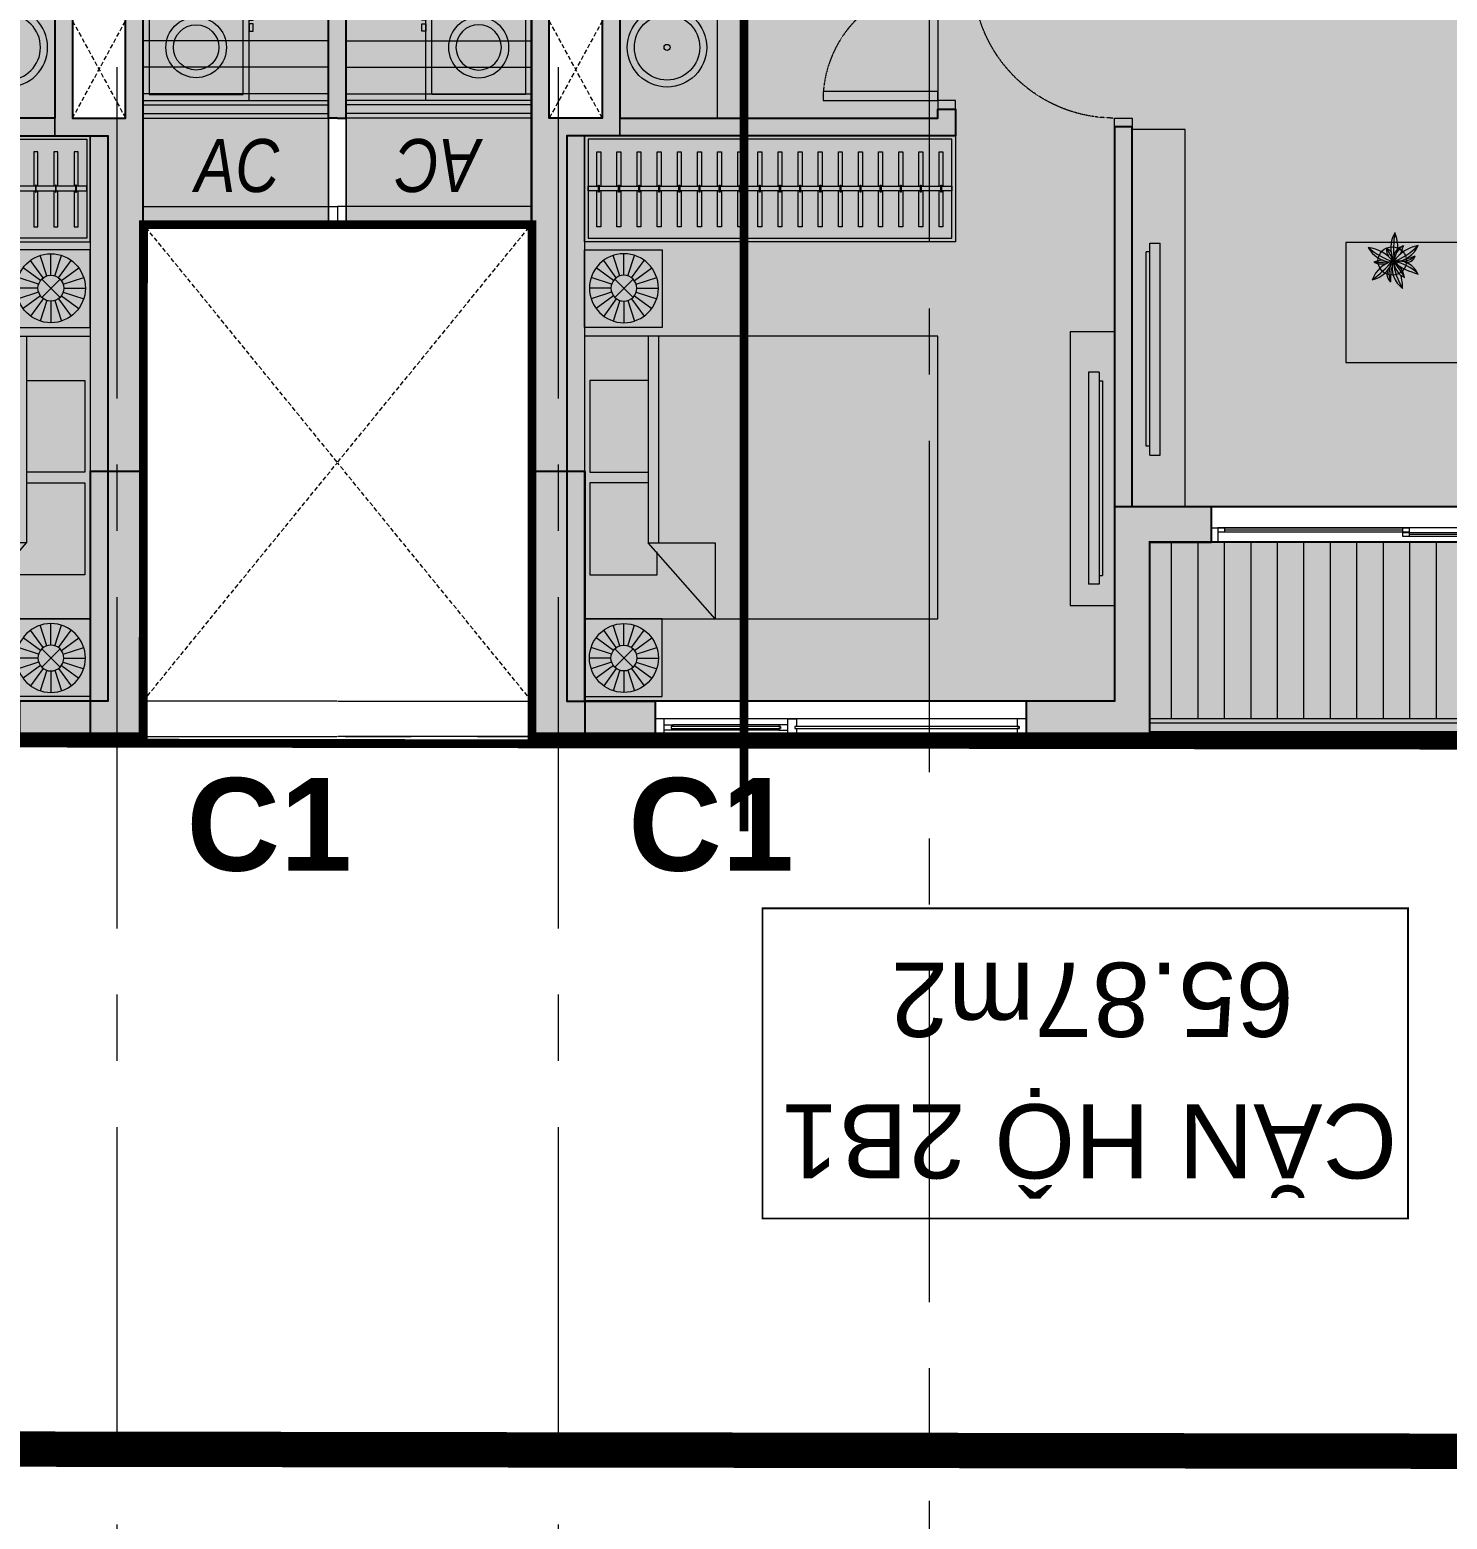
# Model space of a CAD drawing. Header units: millimetres. Extents: x -100356 to 314685, y 446 to 1273965.
# Drawn here: x 63697 to 71724, y 888519 to 896950 of the extents above; entities that cross this region are included whole.
import ezdxf
from ezdxf.enums import TextEntityAlignment as Align
from ezdxf.xclip import XClip

# ---------------------------------------------------------------- set-up
doc = ezdxf.new("R2010")
doc.units = ezdxf.units.MM
doc.header["$XCLIPFRAME"] = 2
for name, pattern in [('20180221 BF$0$Core - tb$0$HIDDEN', [0.375, 0.25, -0.125]), ('20180221 BF$0$DASHDOT', [1, 0.5, -0.25, 0, -0.25]), ('A1 - dp$0$DASHED2', [0.375, 0.25, -0.125]), ('A1 - dp$0$HIDDEN', [0.375, 0.25, -0.125]), ('CENTER', [2, 1.25, -0.25, 0.25, -0.25]), ('Dash', [6, 3, -3]), ('DASHED2', [0.375, 0.25, -0.125])]:
    doc.linetypes.add(name, pattern=pattern)
for name, color, linetype, lineweight in [('$0$TUONG 2', 2, 'Continuous', 35), ('20180221 BF$0$setback', 1, 'Continuous', 13), ('@ color hatch', 7, 'Continuous', 13), ('A.Concrete', 7, 'Continuous', 25), ('A1 - dp$0$A.Door', 4, 'Continuous', 13), ('A1 - dp$0$A.HACH 250', 250, 'Continuous', 5), ('A1 - dp$0$A.Thin', 8, 'Continuous', 13), ('A1 - dp$0$CUA', 5, 'Continuous', 9), ('A1 - dp$0$FURNITURE', 8, 'Continuous', 5), ('A1 - dp$0$KHCUA', 3, 'Continuous', 13), ('A1 - dp$0$TUONG 2', 2, 'Continuous', 25), ('GJ', 1, 'Continuous', 13), ('Hatch-wall', 251, 'Continuous', 5), ('LC.HA', 250, 'Continuous', 9), ('LGI', 250, 'CENTER', 9), ('luoicot', 30, 'Continuous', 13), ('setback', 1, 'Continuous', 13), ('TEXT', 6, 'Continuous', 20), ('Text 35', 250, 'Continuous', 15), ('TXT', 1, 'Continuous', 25)]:
    doc.layers.add(name, color=color, linetype=linetype, lineweight=lineweight)
for name, color, linetype in [('20180221 BF$0$10', 1, 'Continuous'), ('20180221 BF$0$TREE', 99, 'Continuous'), ('STR', 7, 'Continuous')]:
    doc.layers.add(name, color=color, linetype=linetype)
doc.styles.add('A1 - dp$0$GHICHU-C', font='Font - TrueType - Arial.ttf', dxfattribs={"width": 0.7})
doc.styles.add('ARIAL', font='Font - TrueType - Arial Bold.ttf')
doc.styles.add('arial_eng', font='ARIALNI.TTF')
doc.styles.add('VnArial', font='Font - TrueType - Arial.ttf')

# ---------------------------------------------------------------- blocks, each defined once
blk = doc.blocks.new('*U44')
at = {"layer": 'A1 - dp$0$FURNITURE'}
for p, q in [((0, 100), (1050, 100)), ((0, 75), (1050, 75)), ((0, 25), (1050, 25)), ((0, 0), (1050, 0))]:
    blk.add_line(p, q, dxfattribs=at)
blk = doc.blocks.new('A1 - dp$0$cua so 1')
at = {"layer": 'A1 - dp$0$A.Door', "ltscale": 0.5}
for p, q in [((1400, 65), (2000, 65)), ((1400, 35), (2000, 35))]:
    blk.add_line(p, q, dxfattribs=at)
for points in [[(0, 0), (2100, 0), (2100, 100), (0, 100)], [(2050, 100), (2050, 0), (2100, 0), (2100, 100)]]:
    blk.add_lwpolyline(points, close=True, dxfattribs=at)
for points in [[(50, 55), (50, 100), (0, 100), (0, 0), (50, 0), (50, 45), (40, 45), (40, 55), (50, 55)], [(1300, 55), (1300, 100), (1350, 100), (1350, 0), (1300, 0), (1300, 45), (1310, 45), (1310, 55), (1300, 55)], [(1400, 55), (1400, 65), (1350, 65), (1350, 35), (1400, 35), (1400, 45), (1390, 45), (1390, 55), (1400, 55)], [(2000, 55), (2000, 65), (2050, 65), (2050, 35), (2000, 35), (2000, 45), (2010, 45), (2010, 55), (2000, 55)]]:
    blk.add_lwpolyline(points, dxfattribs=at)
at = {"layer": 'A1 - dp$0$A.HACH 250', "ltscale": 0.5}
for points in [[(40, 45), (1310, 45), (1310, 55), (40, 55)], [(1390, 45), (2010, 45), (2010, 55), (1390, 55)]]:
    blk.add_lwpolyline(points, close=True, dxfattribs=at)
blk = doc.blocks.new('A1 - dp$0$A$C6FE626A3')
for p, q in [((-90, 605.7), (-150, 605.7)), ((-150, -594.3), (-150, 605.7)), ((-90, -594.3), (-90, 605.7)), ((-90, 556.6), (-70, 556.6)), ((-70, -544.9), (-70, 556.6)), ((-90, -544.9), (-70, -544.9)), ((-90, -594.3), (-150, -594.3))]:
    blk.add_line(p, q)
blk = doc.blocks.new('*U240')
for points in [[(0, 600), (0, 0), (2100, 0), (2100, 600)], [(2080, 580), (2080, 20), (20, 20), (20, 580)]]:
    blk.add_lwpolyline(points, close=True)
at = {"ltscale": 6}
for points in [[(91.1, 313.1), (91.1, 515.2), (69.1, 515.2), (69.1, 313.1)], [(205.1, 313.1), (205.1, 515.2), (183.1, 515.2), (183.1, 313.1)], [(319.1, 313.1), (319.1, 515.2), (297.1, 515.2), (297.1, 313.1)], [(433.1, 313.1), (433.1, 515.2), (411.1, 515.2), (411.1, 313.1)], [(547.1, 313.1), (547.1, 515.2), (525.1, 515.2), (525.1, 313.1)], [(661.1, 313.1), (661.1, 515.2), (639.1, 515.2), (639.1, 313.1)], [(775.1, 313.1), (775.1, 515.2), (753.1, 515.2), (753.1, 313.1)], [(889.1, 313.1), (889.1, 515.2), (867.1, 515.2), (867.1, 313.1)], [(1003.1, 313.1), (1003.1, 515.2), (981.1, 515.2), (981.1, 313.1)], [(1117.1, 313.1), (1117.1, 515.2), (1095.1, 515.2), (1095.1, 313.1)], [(1231.1, 313.1), (1231.1, 515.2), (1209.1, 515.2), (1209.1, 313.1)], [(1345.1, 313.1), (1345.1, 515.2), (1323.1, 515.2), (1323.1, 313.1)], [(1459.1, 313.1), (1459.1, 515.2), (1437.1, 515.2), (1437.1, 313.1)], [(1573.1, 313.1), (1573.1, 515.2), (1551.1, 515.2), (1551.1, 313.1)], [(1687.1, 313.1), (1687.1, 515.2), (1665.1, 515.2), (1665.1, 313.1)], [(1801.1, 313.1), (1801.1, 515.2), (1779.1, 515.2), (1779.1, 313.1)], [(1915.1, 313.1), (1915.1, 515.2), (1893.1, 515.2), (1893.1, 313.1)], [(2029.1, 313.1), (2029.1, 515.2), (2007.1, 515.2), (2007.1, 313.1)], [(69.1, 286.7), (69.1, 92.1), (91.1, 92.1), (91.1, 286.7)], [(183.1, 286.7), (183.1, 92.1), (205.1, 92.1), (205.1, 286.7)], [(297.1, 286.7), (297.1, 92.1), (319.1, 92.1), (319.1, 286.7)], [(411.1, 286.7), (411.1, 92.1), (433.1, 92.1), (433.1, 286.7)], [(525.1, 286.7), (525.1, 92.1), (547.1, 92.1), (547.1, 286.7)], [(639.1, 286.7), (639.1, 92.1), (661.1, 92.1), (661.1, 286.7)], [(753.1, 286.7), (753.1, 92.1), (775.1, 92.1), (775.1, 286.7)], [(867.1, 286.7), (867.1, 92.1), (889.1, 92.1), (889.1, 286.7)], [(981.1, 286.7), (981.1, 92.1), (1003.1, 92.1), (1003.1, 286.7)], [(1095.1, 286.7), (1095.1, 92.1), (1117.1, 92.1), (1117.1, 286.7)], [(1209.1, 286.7), (1209.1, 92.1), (1231.1, 92.1), (1231.1, 286.7)], [(1323.1, 286.7), (1323.1, 92.1), (1345.1, 92.1), (1345.1, 286.7)], [(1437.1, 286.7), (1437.1, 92.1), (1459.1, 92.1), (1459.1, 286.7)], [(1551.1, 286.7), (1551.1, 92.1), (1573.1, 92.1), (1573.1, 286.7)], [(1665.1, 286.7), (1665.1, 92.1), (1687.1, 92.1), (1687.1, 286.7)], [(1779.1, 286.7), (1779.1, 92.1), (1801.1, 92.1), (1801.1, 286.7)], [(1893.1, 286.7), (1893.1, 92.1), (1915.1, 92.1), (1915.1, 286.7)], [(2007.1, 286.7), (2007.1, 92.1), (2029.1, 92.1), (2029.1, 286.7)]]:
    blk.add_lwpolyline(points, dxfattribs=at)
for points in [[(2080, 286.7), (2080, 313.1), (20, 313.1), (20, 286.7)], [(82.7, 319.2), (78.3, 319.2), (78.3, 280.4), (82.7, 280.4)], [(196.7, 319.2), (192.3, 319.2), (192.3, 280.4), (196.7, 280.4)], [(310.7, 319.2), (306.3, 319.2), (306.3, 280.4), (310.7, 280.4)], [(424.7, 319.2), (420.3, 319.2), (420.3, 280.4), (424.7, 280.4)], [(538.7, 319.2), (534.3, 319.2), (534.3, 280.4), (538.7, 280.4)], [(652.7, 319.2), (648.3, 319.2), (648.3, 280.4), (652.7, 280.4)], [(766.7, 319.2), (762.3, 319.2), (762.3, 280.4), (766.7, 280.4)], [(880.7, 319.2), (876.3, 319.2), (876.3, 280.4), (880.7, 280.4)], [(994.7, 319.2), (990.3, 319.2), (990.3, 280.4), (994.7, 280.4)], [(1108.7, 319.2), (1104.3, 319.2), (1104.3, 280.4), (1108.7, 280.4)], [(1222.7, 319.2), (1218.3, 319.2), (1218.3, 280.4), (1222.7, 280.4)], [(1336.7, 319.2), (1332.3, 319.2), (1332.3, 280.4), (1336.7, 280.4)], [(1450.7, 319.2), (1446.3, 319.2), (1446.3, 280.4), (1450.7, 280.4)], [(1564.7, 319.2), (1560.3, 319.2), (1560.3, 280.4), (1564.7, 280.4)], [(1678.7, 319.2), (1674.3, 319.2), (1674.3, 280.4), (1678.7, 280.4)], [(1792.7, 319.2), (1788.3, 319.2), (1788.3, 280.4), (1792.7, 280.4)], [(1906.7, 319.2), (1902.3, 319.2), (1902.3, 280.4), (1906.7, 280.4)], [(2020.7, 319.2), (2016.3, 319.2), (2016.3, 280.4), (2020.7, 280.4)]]:
    blk.add_lwpolyline(points, close=True, dxfattribs=at)
blk = doc.blocks.new('A1 - dp$0$Bed 1600')
at = {"linetype": 'Continuous'}
for p, q in [((2, -80), (2, 0)), ((2, 0), (66, 0)), ((66, 0), (66, -80)), ((12, -1.2), (32.8, -1.2)), ((12, -14.4), (12, -1.2)), ((32.8, -1.2), (32.8, -14.4)), ((35.2, -1.2), (56, -1.2)), ((35.2, -14.4), (35.2, -1.2)), ((56, -1.2), (56, -16.4)), ((2, -14.4), (48.8, -14.4)), ((48.8, -16.8), (2, -16.8)), ((66, -29.6), (48.8, -14.4)), ((48.8, -14.4), (48.8, -29.6)), ((56, -16.4), (50.8, -16.4)), ((48.8, -29.6), (66, -29.6)), ((66, -80), (2, -80))]:
    blk.add_line(p, q, dxfattribs=at)
blk = doc.blocks.new('A1 - dp$0$tab')
for p, q in [((439, 0), (0, 0)), ((0, 0), (0, -439)), ((439, -439), (439, 0)), ((174.4, -163.3), (102.7, -64.6)), ((194.8, -152.9), (157.1, -36.9)), ((217.4, -149.3), (217.4, -27.3)), ((240, -152.9), (277.7, -36.9)), ((260.4, -163.3), (332.1, -64.6)), ((147.8, -199.9), (31.8, -162.2)), ((158.2, -179.5), (59.5, -107.8)), ((276.6, -179.5), (375.2, -107.8)), ((287, -199.9), (402.9, -162.2)), ((144.2, -222.5), (22.2, -222.5)), ((147.8, -245.1), (31.8, -282.8)), ((165.6, -170.7), (269.1, -274.2)), ((269.1, -170.7), (165.6, -274.2)), ((287, -245.1), (402.9, -282.8)), ((290.5, -222.5), (412.5, -222.5)), ((158.2, -265.5), (59.5, -337.2)), ((174.4, -281.7), (102.7, -380.3)), ((194.8, -292.1), (157.1, -408)), ((217.4, -295.6), (217.4, -417.6)), ((217.4, -295.6), (217.4, -417.6)), ((240, -292.1), (277.7, -408)), ((260.4, -281.7), (332.1, -380.3)), ((276.6, -265.5), (375.2, -337.2)), ((0, -439), (439, -439))]:
    blk.add_line(p, q)
for radius in [195.1, 73.2]:
    blk.add_circle((217.4, -222.5), radius)
blk = doc.blocks.new('A1 - dp$0$A$C722D3D91')
at = {"ltscale": 0.07}
for radius in [225, 185, 17]:
    blk.add_circle((0, 0), radius, dxfattribs=at)
blk = doc.blocks.new('*U204')
for points in [[(-700, 100), (-750, 100), (-750, 0), (-700, 0)], [(0, 100), (-50, 100), (-50, 0), (0, 0)], [(-50, 0), (-100, 0), (-100, -650), (-50, -650)]]:
    blk.add_lwpolyline(points, close=True)
at = {"linetype": 'A1 - dp$0$HIDDEN'}
blk.add_arc((-50, 0), 650, 180, 270, dxfattribs=at)
blk = doc.blocks.new('*U205')
for points in [[(-850, 100), (-900, 100), (-900, 0), (-850, 0)], [(0, 100), (-50, 100), (-50, 0), (0, 0)], [(-50, 0), (-100, 0), (-100, -800), (-50, -800)]]:
    blk.add_lwpolyline(points, close=True)
at = {"linetype": 'A1 - dp$0$HIDDEN'}
blk.add_arc((-50, 0), 800, 180, 270, dxfattribs=at)
blk = doc.blocks.new('A1 - dp$0$sofa')
for p, q in [((0, -570.8), (0, 0)), ((37.7, 37.7), (103.7, 37.7)), ((281.5, 37.7), (103.7, 37.7)), ((141.3, -570.8), (141.3, 0)), ((216.7, -570.8), (216.7, 0)), ((716.2, 37.7), (658.4, 37.7)), ((753.8, -570.8), (753.8, 0)), ((0, -1216.9), (0, -646.2)), ((716.2, -608.5), (37.7, -608.5)), ((141.3, -646.2), (141.3, -1216.9)), ((216.7, -646.2), (216.7, -1216.9)), ((753.8, -646.2), (753.8, -1216.9)), ((37.7, -1254.6), (103.7, -1254.6)), ((716.2, -1254.6), (103.7, -1254.6)), ((0, -1292.3), (0, -1863.1)), ((141.3, -1292.3), (141.3, -1863.1)), ((216.7, -1292.3), (216.7, -1863.1)), ((753.8, -1292.3), (753.8, -1863.1)), ((37.7, -1900.8), (103.7, -1900.8)), ((281.5, -1900.8), (103.7, -1900.8)), ((716.2, -1900.8), (658.4, -1900.8))]:
    blk.add_line(p, q)
for points in [[(644.3, 61.2), (295.7, 61.2, 0.414214), (281.5, 47.1), (281.5, 28.3, 0.414214), (295.7, 14.1), (644.3, 14.1, 0.414214), (658.4, 28.3), (658.4, 47.1, 0.414214)], [(644.3, -1924.3), (295.7, -1924.3, -0.414214), (281.5, -1910.2), (281.5, -1891.3, -0.414214), (295.7, -1877.2), (644.3, -1877.2, -0.414214), (658.4, -1891.3), (658.4, -1910.2, -0.414214)]]:
    blk.add_lwpolyline(points, format="xyb", close=True)
blk.add_lwpolyline([(1890, -555.1), (1250, -555.1), (1250, -1235.1), (1890, -1235.1)], close=True)
blk.add_circle((1626.6, -1129.6), 80.6)
for centre, radius, start, end in [((37.7, 0), 37.7, 90, 180), ((103.7, 0), 37.7, 0, 90), ((179, 0), 37.7, 0, 90), ((716.2, 0), 37.7, 0, 90), ((37.7, -570.8), 37.7, 180, 270), ((103.7, -570.8), 37.7, 270, 0), ((179, -570.8), 37.7, 270, 0), ((716.2, -570.8), 37.7, 270, 0), ((37.7, -646.2), 37.7, 90, 180), ((103.7, -646.2), 37.7, 0, 90), ((179, -646.2), 37.7, 0, 90), ((716.2, -646.2), 37.7, 0, 90), ((1796.2, -980.6), 228.4, 178.22216, 197.85831), ((1477.3, -1093.4), 150.2, 346.36026, 52.94739), ((1223.2, -1179.9), 401.3, 8.09589, 30.72258), ((1353.4, -1030.9), 282.9, 345.0604, 4.07375), ((1520.8, -1059.1), 124.5, 335.9893, 22.83996), ((1593.6, -1056.4), 62.7, 334.5276, 48.0163), ((1588.5, -1012.5), 116.1, 199.43419, 287.43571), ((1402.2, -1394.7), 346.7, 51.54163, 77.17636), ((1657.4, -877.5), 251.6, 226.14832, 260.37107), ((1675.3, -1021.9), 118.1, 186.50728, 242.3609), ((1499.9, -1141.4), 120.9, 8.55522, 61.3289), ((1835.2, -909.9), 304, 204.75992, 224.64728), ((1582.5, -966.6), 167.2, 284.12842, 340.14677), ((2071.7, -1493.4), 574.9, 125.44636, 140.73815), ((1771.7, -1170.4), 150.4, 102.24233, 161.73209), ((1623.2, -1280.4), 157.2, 94.40726, 156.44308), ((1435, -996), 225.9, 281.24862, 323.98987), ((1735.2, -1455.1), 347.8, 109.63177, 136.94159), ((1544.1, -1171.6), 49.4, 77.35568, 164.35325), ((1569.7, -1230.9), 102.4, 81.63887, 135.62551), ((1785.5, -1859.9), 757.9, 106.3355, 112.41502), ((1549.4, -1146.8), 69.2, 281.42671, 10.98767), ((1246.8, -1065), 349.9, 334.68532, 342.45009), ((1508.5, -1123.6), 107.2, 301.90552, 355.18589), ((1044.1, -1192.9), 575.5, 350.23998, 6.11478), ((1462.3, -1203.9), 172.6, 330.24114, 25.80899), ((1771.1, -1214.6), 175.7, 150.76974, 151.93672), ((1796.2, -980.6), 228.4, 219.15, 261.38898), ((1890.9, -1027.4), 288.7, 200.51384, 216.02424), ((1504.1, -1496.3), 387.9, 48.57445, 72.38422), ((1623.2, -1280.4), 157.2, 28.0484, 84.64912), ((1727.5, -2146.8), 1024.5, 89.91003, 94.50199), ((1609.2, -1188.8), 50.1, 349.11662, 38.95559), ((1686.2, -1226.8), 113.6, 66.7315, 107.39709), ((1675.4, -1004.5), 130.4, 272.43736, 295.29557), ((37.7, -1216.9), 37.7, 180, 270), ((37.7, -1292.3), 37.7, 90, 180), ((103.7, -1216.9), 37.7, 270, 0), ((103.7, -1292.3), 37.7, 0, 90), ((179, -1216.9), 37.7, 270, 0), ((179, -1292.3), 37.7, 0, 90), ((716.2, -1216.9), 37.7, 270, 0), ((716.2, -1292.3), 37.7, 0, 90), ((1771.1, -1214.6), 175.7, 174.33263, 205.28039), ((1669.4, -1150.9), 48.5, 222.83737, 256.97864), ((37.7, -1863.1), 37.7, 180, 270), ((103.7, -1863.1), 37.7, 270, 0), ((179, -1863.1), 37.7, 270, 0), ((716.2, -1863.1), 37.7, 270, 0)]:
    blk.add_arc(centre, radius, start, end)
blk = doc.blocks.new('*U239')
for p, q in [((50, 0), (1538, 0)), ((100, 0), (100, -30)), ((1488, 0), (1488, -30)), ((1538, 0), (1538, -30)), ((50, -30), (1538, -30)), ((1488, -35), (1488, -65)), ((1488, -35), (2975, -35)), ((1488, -65), (2975, -65)), ((1538, -35), (1538, -65)), ((2925, -35), (2925, -65))]:
    blk.add_line(p, q)
at = {"color": 8}
for p, q in [((100, -15), (1488, -15)), ((1538, -50), (2925, -50))]:
    blk.add_line(p, q, dxfattribs=at)
for points in [[(0, 0), (50, 0), (50, -110), (0, -110)], [(2975, 0), (3025, 0), (3025, -110), (2975, -110)]]:
    blk.add_lwpolyline(points, close=True)
for points in [[(2975, 0), (50, 0)], [(2975, -110), (50, -110)]]:
    blk.add_lwpolyline(points)
at = {"layer": 'A1 - dp$0$KHCUA', "style": 'A1 - dp$0$GHICHU-C', "flags": 1}
for tag, p in [('TEN_CUA', (450, -184)), ('KICH_THUOC', (450, -300)), ('QUI_CACH', (450, -421))]:
    blk.add_attdef(tag, text='', height=50, dxfattribs=at).set_placement(p, align=Align.MIDDLE)
blk = doc.blocks.new('*U41')
at = {"layer": 'A1 - dp$0$FURNITURE'}
for p, q in [((0, 100), (3000, 100)), ((0, 75), (3000, 75)), ((0, 25), (3000, 25)), ((0, 0), (3000, 0))]:
    blk.add_line(p, q, dxfattribs=at)
blk = doc.blocks.new('A1 - dp$0$MBMAYGIAT')
at = {"layer": 'A1 - dp$0$FURNITURE', "linetype": 'ByBlock'}
for points in [[(0, -350), (700, -350), (700, 350), (0, 350)], [(40, -310), (660, -310), (660, 310), (40, 310)], [(700, 252.6), (725.9, 252.6), (725.9, 300.1), (700, 300.1)], [(700, 180.1), (725.9, 180.1), (725.9, 227.6), (700, 227.6)], [(700, 107.5), (725.9, 107.5), (725.9, 155), (700, 155)]]:
    blk.add_lwpolyline(points, close=True, dxfattribs=at)
for radius in [200, 150]:
    blk.add_circle((350, 0), radius, dxfattribs=at)
blk = doc.blocks.new('2B1')
at = {"layer": '@ color hatch'}
h = blk.add_hatch(color=151, dxfattribs=at)
h.dxf.hatch_style = 1
h.paths.add_polyline_path([(150, 8700), (3100, 8700), (3100, 9800), (150, 9800)])
h.paths.add_polyline_path([(3300, 9600), (3300, 8500), (150, 8500), (150, 8300), (100, 8300), (99.9, 2500.1), (200.1, 2500.1), (200.1, 1050), (600, 1050), (600, 150), (7500.1, 150), (7500.1, 2500), (7600, 2500), (7600, 3550), (6500, 3550), (6500, 5600), (6100, 5600), (6100, 6400), (6400, 6400), (6399.8, 9600.1), (6299.8, 9600.1), (6300, 9600)])
h.paths.add_polyline_path([(7650, 3650), (6600, 3650), (6600, 6900.1), (7650, 6900.1)])
at = {"layer": 'A1 - dp$0$A.HACH 250'}
h = blk.add_hatch(dxfattribs=at)
h.set_pattern_fill('_USER', color=256, scale=150, angle=270, pattern_type=0)
h.set_pattern_definition([(270, (228487.5, -51770.26), (150, -3e-14), [])])
h.paths.add_polyline_path([(3100.3, 8700), (3099.7, 9700), (99.5, 9700), (100, 8700)])
h = blk.add_hatch(dxfattribs=at)
h.set_pattern_fill('_USER', color=256, scale=150, angle=180, pattern_type=0)
h.set_pattern_definition([(180, (-54170.26, -222487.5), (-6e-14, -150), [])])
h.paths.add_polyline_path([(6600, 3749.5), (7650, 3749.9), (7650, 6225.2), (6600, 6224.8)])
at = {"layer": 'Hatch-wall', "ltscale": 0.5}
h = blk.add_hatch(color=256, dxfattribs=at)
h.dxf.hatch_style = 1
h.paths.add_polyline_path([(3300, 9600), (3800, 9600), (3800, 9800), (3300, 9800), (3100, 9800), (3100, 8700), (2750, 8700), (2750, 8500), (3200, 8500), (3200, 6350), (3300, 6350), (3300, 8700), (3300, 8900)])
h.paths.add_polyline_path([(6400, 9800), (6600, 9800), (6600, 6300), (6600, 5600), (6100, 5600), (6100, 5700), (6100, 5700), (6100, 5700), (6100, 6300), (4300, 6300), (4300, 6250), (4200, 6250), (4200, 6400), (6400, 6400), (6400, 6399.7), (6400, 9600), (5900, 9600), (5900, 9800)])
h.paths.add_polyline_path([(6200, 5700), (6200, 6300), (6500, 6300), (6500, 5700)], flags=16)
h = blk.add_hatch(color=256, dxfattribs=at)
h.dxf.hatch_style = 1
h.paths.add_polyline_path([(7600, 150), (3600, 150), (3600, 1750), (3600, 1850), (3300, 1850), (3300, 1950), (3200, 1950), (3200, 1850), (3200, 1750), (3500, 1750), (3500, 150), (3150, 150), (3150, 0), (7700, 0), (7700, 6300), (7650, 6300), (7650, 3650), (7600, 3650), (7550, 3650), (7550, 3550), (7600, 3550)])
at = {"layer": '@ color hatch', "color": 7, "linetype": 'Dash', "ltscale": 10, "const_width": 10}
for points in [[(150, 8700), (3100, 8700), (3100, 9800), (150, 9800)], [(3300, 9600), (3300, 8500), (150, 8500), (150, 8300), (100, 8300), (100, 2500.1), (200.1, 2500.1), (200.1, 1050), (600, 1050), (600, 150), (7500.1, 150), (7500.1, 2500), (7600, 2500), (7600, 3550), (6500, 3550), (6500, 5600), (6100, 5600), (6100, 6400), (6400, 6400), (6400, 8300.1), (6300, 8300.1), (6300, 9600)]]:
    blk.add_lwpolyline(points, close=True, dxfattribs=at)
at = {"layer": '@ color hatch', "color": 7, "linetype": 'Dash', "ltscale": 10, "const_width": 10, "elevation": 0}
blk.add_lwpolyline([(7650, 3650), (6600, 3650), (6600, 6900.1), (7650, 6900.1)], close=True, dxfattribs=at)
at = {"layer": 'A1 - dp$0$A.HACH 250', "linetype": 'A1 - dp$0$DASHED2', "ltscale": 100}
for p, q in [((6200, 5750), (6500, 6300)), ((6200, 6300), (6500, 5750))]:
    blk.add_line(p, q, dxfattribs=at)
at = {"layer": 'A1 - dp$0$A.Thin', "linetype": 'A1 - dp$0$HIDDEN', "ltscale": 100}
for p, q in [((6600, 9600), (7697.8, 8253.2, 0)), ((7697.8, 8247.3), (6600, 6900))]:
    blk.add_line(p, q, dxfattribs=at)
at = {"layer": 'A1 - dp$0$CUA'}
for p, q in [((5900, 9600), (3800, 9600)), ((4300, 5550), (4300, 6200))]:
    blk.add_line(p, q, dxfattribs=at)
blk.add_lwpolyline([(2750, 8500), (550, 8500)], dxfattribs=at)
at = {"layer": 'A1 - dp$0$FURNITURE'}
blk.add_lwpolyline([(7697.8, 9600), (6600, 9600), (6600, 9800), (7697.8, 9800)], dxfattribs=at)
for points in [[(3550, 9059.9), (3300, 9059.9), (3300, 7510), (3550, 7510)], [(2900, 8500), (2900, 6364.2), (3200, 6364.2), (3200, 8500)], [(6300, 8300.1), (6400, 8300.1), (6400, 6400), (6300, 6400)], [(6600, 6800), (7700, 6800), (7700, 6900), (6600, 6900)], [(6100, 5600), (5550, 5600), (5550, 6300), (6100, 6300)]]:
    blk.add_lwpolyline(points, close=True, dxfattribs=at)
at = {"layer": 'A1 - dp$0$TUONG 2', "ltscale": 0.5}
for points in [[(3300, 9600), (3800, 9600), (3800, 9800), (3300, 9800), (3100, 9800), (3100, 8700), (2750, 8700), (2750, 8500), (3200, 8500), (3200, 6350), (3300, 6350), (3300, 8600), (3300, 8800)], [(6400, 9800), (6600, 9800), (6600, 6300), (6600, 5600), (6100, 5600), (6100, 5700), (6100, 5700), (6100, 5700), (6100, 6300), (4300, 6300), (4300, 6250), (4200, 6250), (4200, 6400), (6400, 6400), (6400, 6399.7), (6400, 9600), (5900, 9600), (5900, 9800)]]:
    blk.add_lwpolyline(points, close=True, dxfattribs=at)
for points in [[(7700, 6300), (7650, 6300), (7650, 3650), (7600, 3650), (7550, 3650), (7550, 3550), (7600, 3550), (7600, 150), (3600, 150), (3600, 1750), (3600, 1850), (3300, 1850), (3300, 1950), (3200, 1950), (3200, 1850), (3200, 1750), (3500, 1750), (3500, 150), (3150, 150), (3150, 0), (7700, 0)], [(6200, 5700), (6200, 6300), (6500, 6300), (6500, 5700), (6200, 5700)]]:
    blk.add_lwpolyline(points, dxfattribs=at)
at = {"layer": 'A1 - dp$0$A.Door', "xscale": 0.7272727265428539, "yscale": 0.7272727265428539, "zscale": 0.7272727265428539, "rotation": 180}
blk.add_blockref('*U239', (2750, 8620), dxfattribs=at)
at = {"layer": 'A1 - dp$0$CUA', "xscale": -1.000000000000003, "rotation": 90}
blk.add_blockref('*U205', (3300, 5450), dxfattribs=at)
at = {"layer": 'A1 - dp$0$CUA', "rotation": 90}
blk.add_blockref('*U204', (4300, 6250), dxfattribs=at)
at = {"layer": 'A1 - dp$0$FURNITURE'}
for name, p, rotation in [('A1 - dp$0$tab', (6300, 9573.9), 270), ('A1 - dp$0$A$C722D3D91', (5833.4, 5899.7), 1.693966794735431e-05)]:
    blk.add_blockref(name, p, dxfattribs=dict(at, rotation=rotation))
at = {"layer": 'A1 - dp$0$FURNITURE', "xscale": -24.99999062500355, "yscale": 24.99999062500355, "zscale": 24.99999062500355, "rotation": 270}
blk.add_blockref('A1 - dp$0$Bed 1600', (6300, 7484.9), dxfattribs=at)
at = {"layer": 'A1 - dp$0$FURNITURE', "xscale": -1}
for name, p in [('A1 - dp$0$A$C6FE626A3', (3297.1, 8333)), ('*U240', (6300, 6399.7))]:
    blk.add_blockref(name, p, dxfattribs=at)
at = {"layer": 'A1 - dp$0$FURNITURE'}
blk.add_blockref('A1 - dp$0$sofa', (100, 8238.7, 0), dxfattribs=at)
at = {"layer": 'A1 - dp$0$FURNITURE', "xscale": -1}
for name, p, rotation in [('A1 - dp$0$A$C6FE626A3', (3190, 7613.1), 180), ('A1 - dp$0$tab', (6300, 7045.9), 270)]:
    blk.add_blockref(name, p, dxfattribs=dict(at, rotation=rotation))
at = {"layer": 'A1 - dp$0$FURNITURE', "extrusion": (-5.2756e-19, -5.65041e-18, -1), "xscale": 0.8571428571428522, "yscale": 0.8571428571428522, "zscale": -0.8571428571428521, "rotation": 179.9999830603336}
blk.add_blockref('A1 - dp$0$MBMAYGIAT', (-6600, 5900), dxfattribs=at)
at = {"layer": 'A1 - dp$0$TUONG 2'}
for name, p in [('*U41', (100, 9700)), ('A1 - dp$0$cua so 1', (3800, 9700)), ('*U44', (6600, 6200))]:
    blk.add_blockref(name, p, dxfattribs=at)
at = {"layer": 'A1 - dp$0$FURNITURE', "style": 'arial_eng'}
blk.add_attdef('AC', text='', height=300, dxfattribs=at).set_placement((7131.1, 6568.6, 0), align=Align.MIDDLE)
blk = doc.blocks.new('X-GRID')
at = {"layer": 'LGI', "ltscale": 1500}
for p, q in [((-36550, -7272.6), (-36550, 49990.7)), ((-34450, 49486.8), (-34450, -7272.6)), ((-31950, 49486.8), (-31950, -7272.6)), ((5008.8, 42400), (-57318.6, 42400))]:
    blk.add_line(p, q, dxfattribs=at)
blk = doc.blocks.new('A$C60262ED2')
at = {"layer": 'LC.HA'}
h = blk.add_hatch(color=256, dxfattribs=at)
h.dxf.hatch_style = 1
h.paths.add_polyline_path([(39507, 10583.9), (39207, 10583.9), (39207, 9083.9), (39507, 9083.9)])
h = blk.add_hatch(color=256, dxfattribs=at)
h.dxf.hatch_style = 1
h.paths.add_polyline_path([(42009, 10583.9), (41709, 10583.9), (41709, 9083.9), (42009, 9083.9)])
at = {"layer": 'STR', "ltscale": 1000, "elevation": 0}
for points in [[(39507, 10583.9), (39207, 10583.9), (39207, 9083.9), (39507, 9083.9)], [(42009, 10583.9), (41709, 10583.9), (41709, 9083.9), (42009, 9083.9)]]:
    blk.add_lwpolyline(points, close=True, dxfattribs=at)
at = {"rotation": 180}
blk.add_blockref('X-GRID', (7408.8, 51484, 0), dxfattribs=at)
at = {"layer": 'Text 35', "ltscale": 1000, "style": 'ARIAL'}
for p in [(39752.2, 8323.5, 0), (42254.2, 8323.5, 0)]:
    blk.add_text('C1', height=525, dxfattribs=at).set_placement(p)
blk = doc.blocks.new('column')
at = {"layer": 'luoicot', "ltscale": 0.5}
blk.add_blockref('A$C60262ED2', (-47108.6, -40383.9, 0), dxfattribs=at)
blk = doc.blocks.new('SITE')
at = {"layer": 'GJ', "color": 2, "linetype": 'DASHED2', "ltscale": 200, "const_width": 50, "elevation": 0}
blk.add_lwpolyline([(-172, -62.9), (-42869, 0.2), (-42847.4, 878.6), (-42996.7, 6495.1), (-42929.5, 10453), (-42963.7, 14461.4)], dxfattribs=at)
blk = doc.blocks.new('2B1 - 66.08')
at = {"layer": 'TEXT', "const_width": 10}
blk.add_lwpolyline([(-3656.1, 1756.4), (0, 1756.4), (0, 0), (-3656.1, 0)], close=True, dxfattribs=at)
at = {"layer": 'TEXT', "style": 'VnArial'}
for s, p in [('65.87m2', (-646.9, 1448.6, 0)), ('CĂN HỘ 2B1', (-61, 647.5, 0))]:
    blk.add_text(s, height=420, rotation=180, dxfattribs=at).set_placement(p)
blk = doc.blocks.new('SECTION SYMBOL')
at = {"layer": 'TXT', "linetype": '20180221 BF$0$Core - tb$0$HIDDEN', "ltscale": 300, "const_width": 50, "elevation": 0}
blk.add_lwpolyline([(-1199.7, -31835.1), (-1199.7, 11794.6)], dxfattribs=at)
blk = doc.blocks.new('20180221 BF$0$hientrang')
at = {"layer": '20180221 BF$0$10', "color": 1, "linetype": 'Continuous'}
blk.add_line((-113703.7, 94445.2, 0), (-110539.5, 43326, 0), dxfattribs=at)
at = {"layer": '20180221 BF$0$10', "color": 1}
blk.add_line((-113703.7, 94445.2, 0), (-110539.5, 43326, 0), dxfattribs=at)
at = {"layer": '20180221 BF$0$setback', "color": 1, "linetype": '20180221 BF$0$DASHDOT', "ltscale": 200, "const_width": 200, "elevation": 0}
blk.add_lwpolyline([(-90120.5, 104815.3), (-91714, 102077.3), (-92674.1, 102048.5), (-92311.9, 95898), (-95312.1, 95701.8), (-99272.5, 95416.9), (-103262.7, 95231.9), (-108843.4, 94729), (-111843.5, 94612.8), (-113703.7, 94445.2), (-110539.5, 43326), (-98301.2, 45605.8), (-91529.8, 9755.7)], dxfattribs=at)

msp = doc.modelspace()

# ---------------------------------------------------------------- linework, layer by layer
at = {"color": 3, "linetype": 'Dash', "ltscale": 30, "const_width": 50, "elevation": 0}
msp.add_lwpolyline([(81740.9, 892947), (66541.3, 892947), (66541.3, 895847), (64340.5, 895847), (64339.1, 892947), (51140.5, 892947.2), (51140.4, 895850.2), (50090.8, 895850.2), (50090.8, 892947), (41140, 892947), (41139.7, 904547.2), (53940.2, 904552.2), (53940.2, 904450.1), (59640.8, 904450.1), (59640.9, 910997.5)], dxfattribs=at)

# ---------------------------------------------------------------- block references
at = {"layer": '$0$TUONG 2', "color": 0, "ltscale": 0.5}
ref = msp.add_blockref('2B1', (57739, 902750, 0), dxfattribs=dict(at, xscale=-1, rotation=180))
ref.add_attrib('AC', 'AC', dxfattribs={"layer": 'setback', "ltscale": 0.5, "height": 300, "style": 'arial_eng'}).set_placement((64870.1, 896181.4, 0), align=Align.MIDDLE)
ref = msp.add_blockref('2B1', (73138.9, 902750, 0), dxfattribs=dict(at, rotation=180))
ref.add_attrib('AC', 'AC', dxfattribs={"layer": 'setback', "ltscale": 0.5, "height": 300, "rotation": 180, "style": 'arial_eng'}).set_placement((66007.8, 896181.4, 0), align=Align.MIDDLE)
at = {"layer": '20180221 BF$0$TREE'}
ref = msp.add_blockref('20180221 BF$0$hientrang', (137502.3, 996458.1, 0), dxfattribs=dict(at, rotation=86.37342821610302))
XClip(ref).set_block_clipping_path([(-133148.1755428242, 112075.9558377523), (-124131.7889780848, -30182.5877385634), (-23551.8986045148, -23807.8059542924), (-32568.2851692542, 118450.7376220233)])
at = {"layer": 'A.Concrete'}
msp.add_blockref('column', (71940.7, 924250, 0), dxfattribs=at)
at = {"layer": 'GJ'}
msp.add_blockref('SITE', (82927, 892947, 0), dxfattribs=at)
at = {"layer": 'TEXT'}
for name, p in [('SECTION SYMBOL', (68940.9, 924246.9, 0)), ('2B1 - 66.08', (71501.7, 890220.2, 0))]:
    msp.add_blockref(name, p, dxfattribs=at)

doc.saveas('drawing.dxf')
